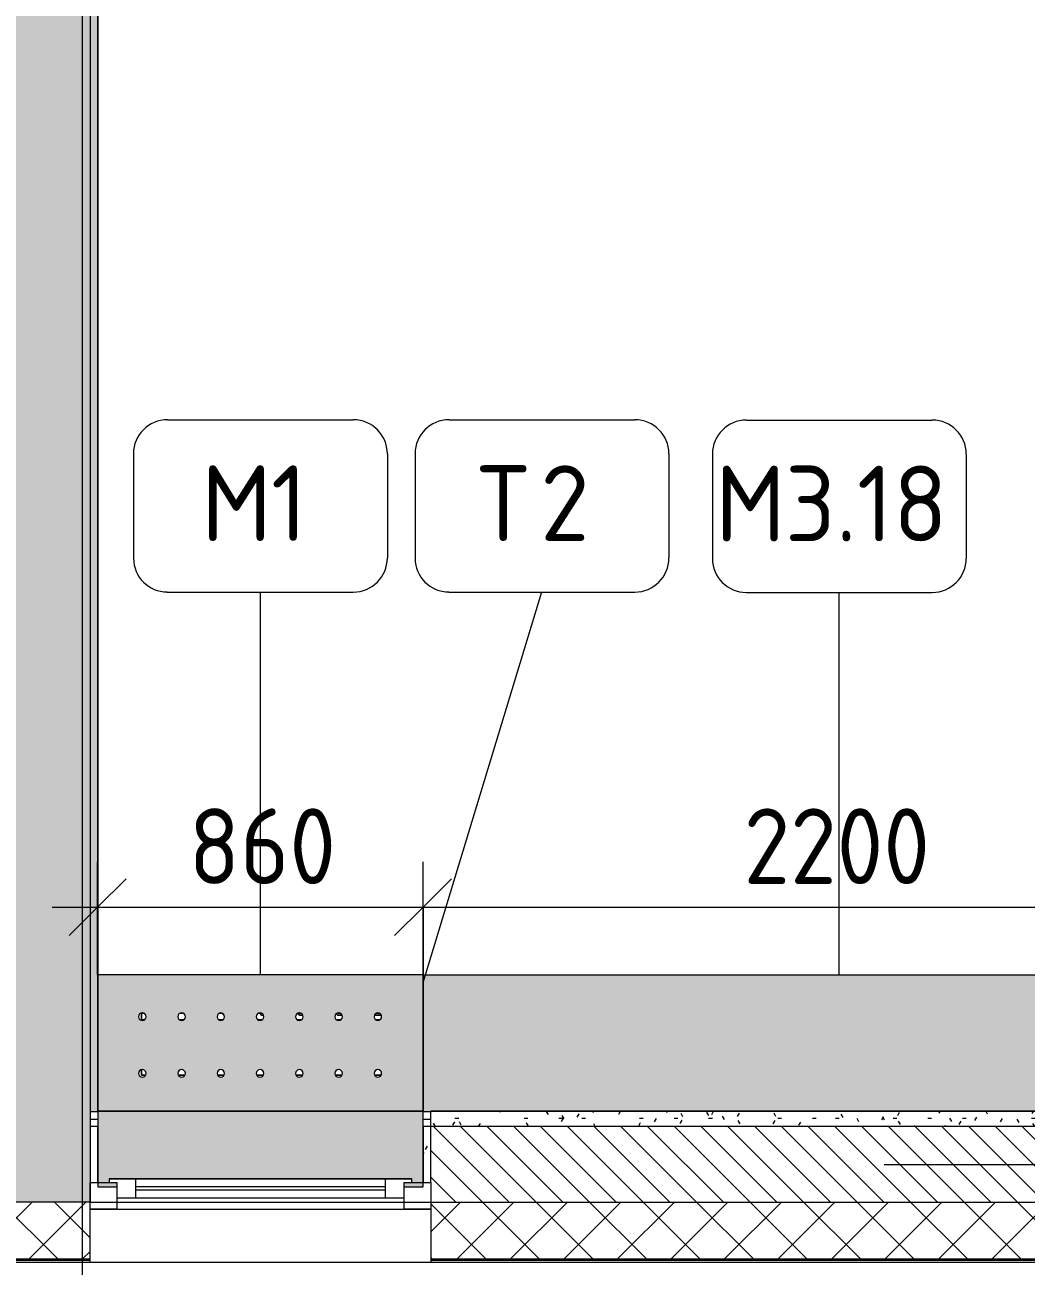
# Model space of a CAD drawing. Header units: millimetres. Extents: x -6228 to 198016, y -8553 to 29000.
# Drawn here: x 139135 to 141782, y -269 to 3013 of the extents above; entities that cross this region are included whole.
import ezdxf

# ---------------------------------------------------------------- set-up
doc = ezdxf.new("R2010")
doc.units = ezdxf.units.MM
doc.linetypes.add('Осевая', pattern=[15875, 3175, -2381.25, 7937.5, -2381.25])
for name, color, linetype, lineweight in [('A-ANNO-DIMS', 7, 'Continuous', 9), ('A-ANNO-DIMS-100', 7, 'Continuous', 9), ('A-GLAZ-2', 7, 'Continuous', 9), ('A-WALL-1', 7, 'Continuous', 9), ('A-WALL-4', 7, 'Continuous', 13), ('I-WALL-7', 7, 'Continuous', 9), ('M-EQPM-1', 7, 'Continuous', 9), ('Знаки', 7, 'Continuous', 9), ('Марки для знаков', 7, 'Continuous', 9), ('Оси', 7, 'Continuous', 9), ('Оси-2', 7, 'Осевая', 9)]:
    doc.layers.add(name, color=color, linetype=linetype, lineweight=lineweight)
doc.layers.add('I-WALL-9', color=9, linetype='Continuous', lineweight=9, true_color=0x808080)
doc.layers.add('Знаки-2', color=7, linetype='Continuous', lineweight=9, true_color=0xd7cfbf)
doc.styles.add('GOST Common_2', font='GOST_Common.ttf', dxfattribs={"height": 200})
doc.styles.add('ISOCPEUR_2', font='isocpeur.ttf', dxfattribs={"width": 0.9, "height": 200})
doc.dimstyles.new('ISO-2_0_0_9К_Средний_округл2_1', dxfattribs={"dimscale": 304.8, "dimtxt": 199.196235, "dimasz": 0.492126, "dimexe": 0.393701, "dimexo": 0, "dimgap": 0, "dimtad": 1, "dimdec": 0, "dimrnd": 10, "dimzin": 0, "dimdsep": 46, "dimtxsty": 'ISOCPEUR_2', "dimblk1": 'OBLIQUE', "dimblk2": 'OBLIQUE', "dimsah": 1, "dimcen": 0.09, "dimdle": 0.393701, "dimazin": 0, "dimtfac": 1, "dimtdec": 4, "dimtix": 1, "dimtmove": 0, "dimatfit": 3, "dimfxl": 1, "dimtvp": 1, "dimtolj": 1, "dimtzin": 0, "dimarcsym": 2})
pattern_1 = [(0, (135578.187, 0), (121.92, 30.48), [10.058, -81.382, 10.058, -81.382, -487.68]), (0, (135578.187, 0), (121.92, 30.48), [-182.88, 10.058, -172.822, 10.058, -81.382, -213.36]), (0, (135578.187, 0), (121.92, 30.48), [-457.2, 10.058, -50.902, 10.058, -142.342]), (120, (135623.907, 15.24), (-87.35645, 90.34582), [10.058, -81.382, 10.058, -81.382, -487.68]), (120, (135623.907, 15.24), (-87.35645, 90.34582), [-182.88, 10.058, -172.822, 10.058, -81.382, -213.36]), (120, (135623.907, 15.24), (-87.35645, 90.34582), [-457.2, 10.058, -50.902, 10.058, -142.342]), (240, (135639.147, 76.2), (-34.56355, -120.82582), [10.058, -81.382, 10.058, -81.382, -487.68]), (240, (135639.147, 76.2), (-34.56355, -120.82582), [-182.88, 10.058, -172.822, 10.058, -81.382, -213.36]), (240, (135639.147, 76.2), (-34.56355, -120.82582), [-457.2, 10.058, -50.902, 10.058, -142.342])]

# ---------------------------------------------------------------- blocks, each defined once
blk = doc.blocks.new('120_Окно_СКБ_1Ст - 120_Окно_СКБ_1Ст 900х2500_h_-22445987-План зашивки приборов отопления в осях 2 этажа 1-12')
at = {"layer": 'A-GLAZ-2'}
for p, q in [((-450, -127), (-450, -57)), ((-450, -57), (-380, -57)), ((450, -57), (-450, -57)), ((-380, -57), (-380, -127)), ((380, -127), (380, -57)), ((380, -57), (450, -57)), ((450, -57), (450, -127)), ((380, -87), (-380, -87)), ((-380, -87), (-380, -127)), ((-330, -137), (-330, -87)), ((330, -137), (330, -87)), ((380, -127), (380, -87)), ((-380, -127), (-450, -127)), ((-380, -127), (-400, -127)), ((-400, -127), (-400, -137)), ((-330, -107), (330, -107)), ((330, -117), (-330, -117)), ((450, -127), (380, -127)), ((400, -127), (380, -127)), ((400, -137), (400, -127)), ((-400, -137), (400, -137)), ((400, -137), (-400, -137))]:
    blk.add_line(p, q, dxfattribs=at)
blk = doc.blocks.new('radiator_prado_classic_z_tip_30_po exemplyaru - Classic Z Тип 30-500-30677903-План зашивки приборов отопления в осях 2 этажа 1-12')
at = {"layer": 'M-EQPM-1'}
for p, q in [((66.7, -64), (84.3, -64)), ((84.3, -64), (66.7, -64)), ((170.4, -64), (188, -64)), ((188, -64), (170.4, -64)), ((274.2, -64), (291.8, -64)), ((291.8, -64), (274.2, -64)), ((377.9, -64), (395.5, -64)), ((395.5, -64), (377.9, -64)), ((481.7, -64), (499.3, -64)), ((499.3, -64), (481.7, -64)), ((585.4, -64), (603, -64)), ((603, -64), (585.4, -64)), ((689.2, -64), (700, -64)), ((700, -64), (689.2, -64)), ((700, -78.4), (700, -64)), ((700, -64), (700, -78.4)), ((67.5, -223), (82.5, -223)), ((82.5, -223), (67.5, -223)), ((80.5, -210), (70.5, -210)), ((70.5, -210), (80.5, -210)), ((72.1, -228), (78.8, -228)), ((78.8, -228), (72.1, -228)), ((78.8, -228), (72.1, -228)), ((72.1, -228), (78.8, -228)), ((83.7, -224.2), (82.5, -223)), ((82.5, -223), (83.7, -224.2)), ((170.3, -223), (182.5, -223)), ((182.5, -223), (170.3, -223)), ((184.2, -210), (174.2, -210)), ((174.2, -210), (184.2, -210)), ((175.9, -228), (182.5, -228)), ((182.5, -228), (175.9, -228)), ((182.5, -228), (175.9, -228)), ((175.9, -228), (182.5, -228)), ((185.7, -226.2), (182.5, -223)), ((182.5, -223), (185.7, -226.2)), ((274, -223), (282.5, -223)), ((282.5, -223), (274, -223)), ((288, -210), (278, -210)), ((278, -210), (288, -210)), ((279.6, -228), (285.3, -228)), ((285.3, -228), (279.6, -228)), ((285.3, -228), (279.6, -228)), ((279.6, -228), (285.3, -228)), ((287.1, -227.6), (282.5, -223)), ((282.5, -223), (287.1, -227.6)), ((377.8, -223), (382.5, -223)), ((382.5, -223), (377.8, -223)), ((391.7, -210), (381.7, -210)), ((381.7, -210), (391.7, -210)), ((387.5, -228), (382.5, -223)), ((382.5, -223), (387.5, -228)), ((383.4, -228), (390, -228)), ((387.5, -228), (383.4, -228)), ((387.5, -228), (383.4, -228)), ((383.4, -228), (387.5, -228)), ((390, -228), (387.5, -228)), ((487.5, -228), (482.5, -223)), ((482.5, -223), (487.5, -228)), ((495.5, -210), (485.5, -210)), ((485.5, -210), (495.5, -210)), ((487.1, -228), (493.8, -228)), ((493.8, -228), (487.5, -228)), ((599.2, -210), (589.2, -210)), ((589.2, -210), (599.2, -210)), ((590.9, -228), (597.5, -228)), ((597.5, -228), (590.9, -228)), ((700, -210), (693, -210)), ((693, -210), (700, -210)), ((694.6, -228), (700, -228)), ((700, -228), (694.6, -228)), ((700, -228), (700, -210)), ((700, -210), (700, -228))]:
    blk.add_line(p, q, dxfattribs=at)
blk = doc.blocks.new('Зашивка радиатора_ с перфорацией М1 - Зашивка радиатора_ с перфорацией М1-30929141-План зашивки приборов отопления в осях 2 этажа 1-12')
at = {"layer": 'Знаки-2'}
blk.add_hatch(color=256, dxfattribs=at).paths.add_polyline_path([(380, 380), (380, 369), (400, 369), (400, 359), (-400, 359), (-400, 369), (-380, 369), (-380, 380), (-430, 380), (-430, 180), (430, 181), (430, 380), (397, 380)])
h = blk.add_hatch(color=256, dxfattribs=at)
h.paths.add_polyline_path([(430, 180), (-430, 180), (-430, -179.9), (430, -179.7), (430, 179.9)])
h.paths.add_polyline_path([(312.2, 90.4), (317.2, 89), (320.9, 85.4), (322.2, 80.4), (320.9, 75.4), (317.2, 71.7), (312.2, 70.4), (307.2, 71.7), (303.6, 75.4), (302.2, 80.4), (303.6, 85.4), (307.2, 89), (309.7, 90)])
h.paths.add_polyline_path([(-206.5, 90.4), (-201.5, 89), (-197.8, 85.4), (-196.5, 80.4), (-197.8, 75.4), (-201.5, 71.7), (-206.5, 70.4), (-211.5, 71.7), (-215.2, 75.4), (-216.5, 80.4), (-215.2, 85.4), (-211.5, 89), (-209.1, 90)])
h.paths.add_polyline_path([(1, 90.4), (6, 89), (9.7, 85.4), (11, 80.4), (9.7, 75.4), (6, 71.7), (1, 70.4), (-4, 71.7), (-7.7, 75.4), (-9, 80.4), (-7.7, 85.4), (-4, 89), (-1.6, 90)])
h.paths.add_polyline_path([(-310.3, 90.4), (-305.3, 89), (-301.6, 85.4), (-300.3, 80.4), (-301.6, 75.4), (-305.3, 71.7), (-310.3, 70.4), (-315.3, 71.7), (-318.9, 75.4), (-320.3, 80.4), (-318.9, 85.4), (-315.3, 89), (-312.8, 90)])
h.paths.add_polyline_path([(208.5, 90.4), (213.5, 89), (217.2, 85.4), (218.5, 80.4), (217.2, 75.4), (213.5, 71.7), (208.5, 70.4), (203.5, 71.7), (199.8, 75.4), (198.5, 80.4), (199.8, 85.4), (203.5, 89), (205.9, 90)])
h.paths.add_polyline_path([(104.7, 90.4), (109.7, 89), (113.4, 85.4), (114.7, 80.4), (113.4, 75.4), (109.7, 71.7), (104.7, 70.4), (99.7, 71.7), (96.1, 75.4), (94.7, 80.4), (96.1, 85.4), (99.7, 89), (102.2, 90)])
h.paths.add_polyline_path([(-102.8, 90.4), (-97.8, 89), (-94.1, 85.4), (-92.8, 80.4), (-94.1, 75.4), (-97.8, 71.7), (-102.8, 70.4), (-107.8, 71.7), (-111.4, 75.4), (-112.8, 80.4), (-111.4, 85.4), (-107.8, 89), (-105.3, 90)])
h.paths.add_polyline_path([(-102.8, -59.6), (-97.8, -61), (-94.1, -64.6), (-92.8, -69.6), (-94.1, -74.6), (-97.8, -78.3), (-102.8, -79.6), (-107.8, -78.3), (-111.4, -74.6), (-112.8, -69.6), (-111.4, -64.6), (-107.8, -61), (-105.3, -60)])
h.paths.add_polyline_path([(-310.3, -59.6), (-305.3, -61), (-301.6, -64.6), (-300.3, -69.6), (-301.6, -74.6), (-305.3, -78.3), (-310.3, -79.6), (-315.3, -78.3), (-318.9, -74.6), (-320.3, -69.6), (-318.9, -64.6), (-315.3, -61), (-312.8, -60)])
h.paths.add_polyline_path([(-206.5, -59.6), (-201.5, -61), (-197.8, -64.6), (-196.5, -69.6), (-197.8, -74.6), (-201.5, -78.3), (-206.5, -79.6), (-211.5, -78.3), (-215.2, -74.6), (-216.5, -69.6), (-215.2, -64.6), (-211.5, -61), (-209.1, -60)])
h.paths.add_polyline_path([(104.7, -59.6), (109.7, -61), (113.4, -64.6), (114.7, -69.6), (113.4, -74.6), (109.7, -78.3), (104.7, -79.6), (99.7, -78.3), (96.1, -74.6), (94.7, -69.6), (96.1, -64.6), (99.7, -61), (102.2, -60)])
h.paths.add_polyline_path([(208.5, -59.6), (213.5, -61), (217.2, -64.6), (218.5, -69.6), (217.2, -74.6), (213.5, -78.3), (208.5, -79.6), (203.5, -78.3), (199.8, -74.6), (198.5, -69.6), (199.8, -64.6), (203.5, -61), (205.9, -60)])
h.paths.add_polyline_path([(312.2, -59.6), (317.2, -61), (320.9, -64.6), (322.2, -69.6), (320.9, -74.6), (317.2, -78.3), (312.2, -79.6), (307.2, -78.3), (303.6, -74.6), (302.2, -69.6), (303.6, -64.6), (307.2, -61), (309.7, -60)])
h.paths.add_polyline_path([(1, -59.6), (6, -61), (9.7, -64.6), (11, -69.6), (9.7, -74.6), (6, -78.3), (1, -79.6), (-4, -78.3), (-7.7, -74.6), (-9, -69.6), (-7.7, -64.6), (-4, -61), (-1.6, -60)])
at = {"layer": 'Знаки'}
for p, q in [((-380, 380), (-430, 380)), ((-430, 380), (-430, 369)), ((430, 380), (380, 380)), ((430, 369), (430, 380)), ((-430, 221), (-430, 180)), ((430, 181), (430, 221)), ((-430, 180), (430, 180)), ((430, 180), (-430, 180)), ((-430, 180), (-430, -179.9)), ((-430, -179.9), (430, -179.9))]:
    blk.add_line(p, q, dxfattribs=at)
for centre, start, end in [((-310.3, 80.4), 180, 0), ((-310.3, 80.4), 0, 180), ((-206.5, 80.4), 0, 180), ((-206.5, 80.4), 180, 360), ((-102.8, 80.4), 0, 180), ((-102.8, 80.4), 180, 0), ((1, 80.4), 0, 180), ((1, 80.4), 180, 0), ((104.7, 80.4), 0, 180), ((104.7, 80.4), 180, 360), ((208.5, 80.4), 0, 180), ((208.5, 80.4), 180, 0), ((312.2, 80.4), 0, 180), ((312.2, 80.4), 180, 0), ((-310.3, -69.6), 0, 180), ((-206.5, -69.6), 0, 180), ((-102.8, -69.6), 0, 180), ((1, -69.6), 0, 180), ((104.7, -69.6), 0, 180), ((208.5, -69.6), 0, 180), ((312.2, -69.6), 0, 180), ((-310.3, -69.6), 180, 0), ((-206.5, -69.6), 180, 0), ((-102.8, -69.6), 180, 0), ((1, -69.6), 180, 0), ((104.7, -69.6), 180, 0), ((208.5, -69.6), 180, 0), ((312.2, -69.6), 180, 0)]:
    blk.add_arc(centre, 10, start, end, dxfattribs=at)
blk = doc.blocks.new('Зашивка без перфорации М3 - М3_18-31130136-План зашивки приборов отопления в осях 2 этажа 1-12')
at = {"layer": 'Знаки-2'}
blk.add_hatch(color=256, dxfattribs=at).paths.add_polyline_path([(1768, 180), (-430, 180), (-430, -179.9), (1770.2, -179.9), (1770.2, 180)])
at = {"layer": 'Знаки'}
for p, q in [((1770.2, 180), (1750, 180)), ((1770.2, -179.9), (1770.2, 180)), ((-430, -179.9), (1770.2, -179.9))]:
    blk.add_line(p, q, dxfattribs=at)
blk = doc.blocks.new('Марка_Знаки - В прямоуг_Наименование краткое-30718135-План зашивки приборов отопления в осях 2 этажа 1-12')
at = {"layer": 'Марки для знаков'}
for p, q in [((-2.455, 2.278), (2.455, 2.278)), ((-3.355, 1.378), (-3.355, -1.384)), ((3.355, 1.378), (3.355, -1.378)), ((-2.461, -2.278), (2.455, -2.278))]:
    blk.add_line(p, q, dxfattribs=at)
for centre, radius, start, end in [((-2.455, 1.378), 0.9, 90, 180), ((2.455, 1.378), 0.9, 0, 90), ((-2.461, -1.384), 0.893, 180, 270), ((2.455, -1.378), 0.9, 270, 0)]:
    blk.add_arc(centre, radius, start, end, dxfattribs=at)
blk = doc.blocks.new('DIMBLOCK49-План зашивки приборов отопления в осях 2 этажа 1-12')
at = {"layer": 'A-ANNO-DIMS-100'}
for p, q in [((139327.9, 500.9), (139327.9, 800)), ((140187.9, 499.9), (140187.9, 800)), ((139207.9, 680), (140187.9, 680)), ((139327.9, 680), (139327.9, 500.9)), ((140187.9, 680), (140187.9, 499.9))]:
    blk.add_line(p, q, dxfattribs=at)
at = {"layer": 'A-ANNO-DIMS-100', "lineweight": 20}
for p, q in [((139327.9, 680), (139402.9, 755)), ((140187.9, 680), (140262.9, 755)), ((139327.9, 680), (139252.9, 605)), ((140187.9, 680), (140112.9, 605))]:
    blk.add_line(p, q, dxfattribs=at)
at = {"layer": 'A-ANNO-DIMS-100', "color": 0, "insert": (139568.3, 941.2), "char_height": 200, "width": 455.087, "attachment_point": 1, "line_spacing_factor": 1.149209, "style": 'ISOCPEUR_2'}
blk.add_mtext('860', dxfattribs=at)
blk = doc.blocks.new('_Oblique')
at = {"color": 0, "linetype": 'ByBlock', "lineweight": -2}
blk.add_line((-0.5, -0.5), (0.5, 0.5), dxfattribs=at)
blk = doc.blocks.new('DIMBLOCK50-План зашивки приборов отопления в осях 2 этажа 1-12')
at = {"layer": 'A-ANNO-DIMS-100'}
for p, q in [((140187.9, 499.9), (140187.9, 800)), ((142388.2, 500), (142388.2, 800)), ((140187.9, 680), (142508.2, 680)), ((140187.9, 680), (140187.9, 499.9)), ((142388.2, 680), (142388.2, 500))]:
    blk.add_line(p, q, dxfattribs=at)
at = {"layer": 'A-ANNO-DIMS-100', "lineweight": 20}
for p, q in [((140187.9, 680), (140262.9, 755)), ((142388.2, 680), (142463.2, 755)), ((140187.9, 680), (140112.9, 605)), ((142388.2, 680), (142313.2, 605))]:
    blk.add_line(p, q, dxfattribs=at)
at = {"layer": 'A-ANNO-DIMS-100', "color": 0, "insert": (141035.2, 941.2), "char_height": 200, "width": 606.782, "attachment_point": 1, "line_spacing_factor": 1.149209, "style": 'ISOCPEUR_2'}
blk.add_mtext('2200', dxfattribs=at)

msp = doc.modelspace()

# ---------------------------------------------------------------- hatches: boundary and pattern name
at = {"layer": 'A-WALL-1'}
h = msp.add_hatch(dxfattribs=at)
h.set_pattern_fill('FP_154', color=256, style=0, pattern_type=2)
h.set_pattern_definition([(135, (135578.187, 0), (-35.35534, -35.35534), [])])
h.paths.add_polyline_path([(147238.2, -100), (147738.2, -100), (147738.2, 100), (147238.2, 100), (147238.2, -76.2)])
h.paths.add_polyline_path([(144003.7, -100), (144138.2, -100), (144138.2, 100), (140208.2, 100), (140208.2, -100), (143672.1, -100)])
h = msp.add_hatch(dxfattribs=at)
h.set_pattern_fill('FP_152', color=256, style=0, pattern_type=2)
h.set_pattern_definition([(45, (135578.19, 0), (-70.71068, 70.71068), []), (135, (135578.19, 0), (-70.71068, -70.71068), [])])
h.paths.add_polyline_path([(171195.5, -250), (171468.2, -250), (171468.2, -100), (170348.2, -100), (170348.2, -250), (170863.9, -250)])
h.paths.add_polyline_path([(173865.8, -250), (173865.8, -100), (173568.2, -100), (173568.2, -250), (173848.4, -250)])
h.paths.add_polyline_path([(169448.2, -250), (169448.2, -100), (168588.2, -100), (168588.2, -250), (169205.9, -250)])
h.paths.add_polyline_path([(166488.2, -250), (166488.2, -100), (164787.9, -100), (164787.9, -250), (166221.4, -250)])
h.paths.add_polyline_path([(161910.5, -250), (161987.9, -250), (161987.9, -100), (160388.2, -100), (160388.2, -250), (161578.9, -250)])
h.paths.add_polyline_path([(157931.2, -250), (158288.2, -250), (158288.2, -100), (157188.2, -100), (157188.2, -250), (157599.6, -250)])
h.paths.add_polyline_path([(154388.2, -250), (154388.2, -100), (153738.2, -100), (153738.2, -250), (154283.5, -250)])
h.paths.add_polyline_path([(152625.5, -250), (152838.2, -250), (152838.2, -100), (151688.2, -100), (151688.2, -250), (152293.9, -250)])
h.paths.add_polyline_path([(148588.2, -250), (148588.2, -100), (147238.2, -100), (147238.2, -250), (148314.6, -250)])
h.paths.add_polyline_path([(143672.1, -250), (144138.2, -250), (144138.2, -100), (140208.2, -100), (140208.2, -250), (142345.6, -250)])
h.paths.add_polyline_path([(139029.5, -250), (139308.2, -250), (139308.2, -100), (135318.2, -100), (135318.2, -250), (138366.3, -250)])
at = {"layer": 'I-WALL-7'}
h = msp.add_hatch(dxfattribs=at)
h.set_pattern_fill('FP_153', color=256, style=0, pattern_type=2)
h.set_pattern_definition([(45, (135578.19, 0), (-57.0246, 57.0246), []), (45, (135635.21, 0), (-57.0246, 57.0246), [100.806, -20.161, 3.353, -16.808])])
h.paths.add_polyline_path([(139088.2, -100), (139308.2, -100), (139308.2, 7900), (139088.2, 7900), (139088.2, -76.2)])
at = {"layer": 'I-WALL-9'}
h = msp.add_hatch(dxfattribs=at)
h.set_pattern_fill('FP_219', color=256, style=0, pattern_type=2)
h.set_pattern_definition(pattern_1)
h.paths.add_polyline_path([(139308.2, 140), (139328.2, 140), (139328.2, 7680), (139308.2, 7680), (139308.2, 185.4)])
h = msp.add_hatch(dxfattribs=at)
h.set_pattern_fill('FP_219', color=256, style=0, pattern_type=2)
h.set_pattern_definition(pattern_1)
h.paths.add_polyline_path([(142388.2, 100), (142388.2, 140), (140208.2, 140), (140208.2, 100), (142345.6, 100)])
h = msp.add_hatch(dxfattribs=at)
h.set_pattern_fill('FP_219', color=256, style=0, pattern_type=2)
h.set_pattern_definition(pattern_1)
h.paths.add_polyline_path([(139328.2, -48), (139328.2, 100), (139308.2, 100), (139308.2, -48)])
h = msp.add_hatch(dxfattribs=at)
h.set_pattern_fill('FP_219', color=256, style=0, pattern_type=2)
h.set_pattern_definition(pattern_1)
h.paths.add_polyline_path([(140188.2, -48), (140208.2, -48), (140208.2, 100), (140188.2, 100), (140188.2, 54.6)])

# ---------------------------------------------------------------- linework, layer by layer
at = {"layer": 'A-WALL-1'}
for p, q in [((140208.2, -48), (140208.2, -258)), ((139308.2, -100), (135468.2, -100)), ((139308.2, -258), (139308.2, -100)), ((135310.2, -258), (157188.2, -258))]:
    msp.add_line(p, q, dxfattribs=at)
at = {"layer": 'A-WALL-4'}
for p, q in [((142388.2, 100), (140208.2, 100)), ((140208.2, -100), (144138.2, -100)), ((135315.2, -253), (139308.2, -253)), ((135318.2, -250), (139308.2, -250)), ((140208.2, -250), (144138.2, -250)), ((140208.2, -253), (144138.2, -253))]:
    msp.add_line(p, q, dxfattribs=at)
at = {"layer": 'I-WALL-7'}
for p, q in [((139308.2, 7700), (139308.2, -100)), ((139328.2, 140), (139328.2, 7679)), ((139329.2, 140), (139329.2, 7679)), ((139308.2, 140), (139329.2, 140)), ((142387.2, 141), (140208.2, 141)), ((140208.2, -48), (140208.2, 141)), ((142388.2, 140), (140208.2, 140)), ((139308.2, 120), (139328.2, 120)), ((139329.2, 100), (139308.2, 100)), ((139308.2, 100), (139308.2, -48)), ((139328.2, -48), (139328.2, 100)), ((139329.2, -48), (139329.2, 100)), ((140208.2, 100), (140187.2, 100)), ((140187.2, 100), (140187.2, -48)), ((140188.2, 120), (140208.2, 120)), ((140188.2, 100), (140188.2, -48)), ((139308.2, -48), (139329.2, -48)), ((140187.2, -48), (140208.2, -48)), ((139308.2, -100), (140208.2, -100))]:
    msp.add_line(p, q, dxfattribs=at)
at = {"layer": 'Марки для знаков'}
for p, q in [((139758.1, 500.9), (139758.1, 1513.3)), ((140188, 481.2), (140502.2, 1513.3)), ((141288.1, 499.9), (141288.1, 1512.3))]:
    msp.add_line(p, q, dxfattribs=at)
at = {"layer": 'Оси'}
msp.add_line((139288.2, -1906.3), (139288.2, 593.7), dxfattribs=at)
at = {"layer": 'Оси-2'}
for p, q in [((139288.2, 593.7), (139288.2, 24898.1)), ((135850.6, 0), (171568.2, 0))]:
    msp.add_line(p, q, dxfattribs=at)

# ---------------------------------------------------------------- block references
at = {"layer": 'A-GLAZ-2', "rotation": 180}
msp.add_blockref('120_Окно_СКБ_1Ст - 120_Окно_СКБ_1Ст 900х2500_h_-22445987-План зашивки приборов отопления в осях 2 этажа 1-12', (139758.2, -175), dxfattribs=at)
at = {"layer": 'M-EQPM-1', "rotation": 180}
msp.add_blockref('radiator_prado_classic_z_tip_30_po exemplyaru - Classic Z Тип 30-500-30677903-План зашивки приборов отопления в осях 2 этажа 1-12', (140143.9, 172), dxfattribs=at)
at = {"layer": 'Знаки', "rotation": 180}
for name, p in [('Зашивка радиатора_ с перфорацией М1 - Зашивка радиатора_ с перфорацией М1-30929141-План зашивки приборов отопления в осях 2 этажа 1-12', (139758.2, 321)), ('Зашивка без перфорации М3 - М3_18-31130136-План зашивки приборов отопления в осях 2 этажа 1-12', (141958.2, 320))]:
    msp.add_blockref(name, p, dxfattribs=at)
at = {"layer": 'Марки для знаков', "xscale": 99.99999999999993, "yscale": 99.99999999999993, "zscale": 99.99999999999993}
for p in [(139758.1, 1741), (140502.2, 1741), (141288.1, 1740)]:
    msp.add_blockref('Марка_Знаки - В прямоуг_Наименование краткое-30718135-План зашивки приборов отопления в осях 2 этажа 1-12', p, dxfattribs=at)

# ---------------------------------------------------------------- texts
at = {"layer": 'Марки для знаков', "char_height": 200, "attachment_point": 1, "style": 'GOST Common_2'}
for s, insert, width in [('\\fGOST Common|b0|i0|c204|p34|;М', (139601.1, 1848.1), 224.472), ('\\fGOST Common|b0|i0|c204|p34|;1', (139786.3, 1848.1), 120.253), ('\\fGOST Common|b0|i0|c204|p34|;Т', (140332.2, 1848.1), 200.422), ('\\fGOST Common|b0|i0|c204|p34|;2', (140497.6, 1848.1), 176.371), ('\\fGOST Common|b0|i0|c204|p34|;М', (140959.1, 1847.1), 224.472), ('3.18', (141144.3, 1847.1), 537.131)]:
    msp.add_mtext(s, dxfattribs=dict(at, insert=insert, width=width))

# ---------------------------------------------------------------- dimensions: what is measured, and where the dimension line sits
at = {"layer": 'A-ANNO-DIMS'}
for base, p1, p2, override, picture, middle in [((140187.9, 680), (139327.9, 500.9), (140187.9, 499.9), {"dimpost": '<>', "dimfxl": 860.000581}, 'DIMBLOCK49-План зашивки приборов отопления в осях 2 этажа 1-12', (139757.9, 780)), ((142388.2, 680), (140187.9, 499.9), (142388.2, 500), {"dimpost": '<>', "dimfxl": 2200.241194}, 'DIMBLOCK50-План зашивки приборов отопления в осях 2 этажа 1-12', (141288.1, 780))]:
    dim = msp.add_linear_dim(base=base, p1=p1, p2=p2, dimstyle='ISO-2_0_0_9К_Средний_округл2_1', override=override, dxfattribs=at)
    dim.commit()
    dim.dimension.update_dxf_attribs({"geometry": picture, "text_midpoint": middle})

doc.saveas('drawing.dxf')
